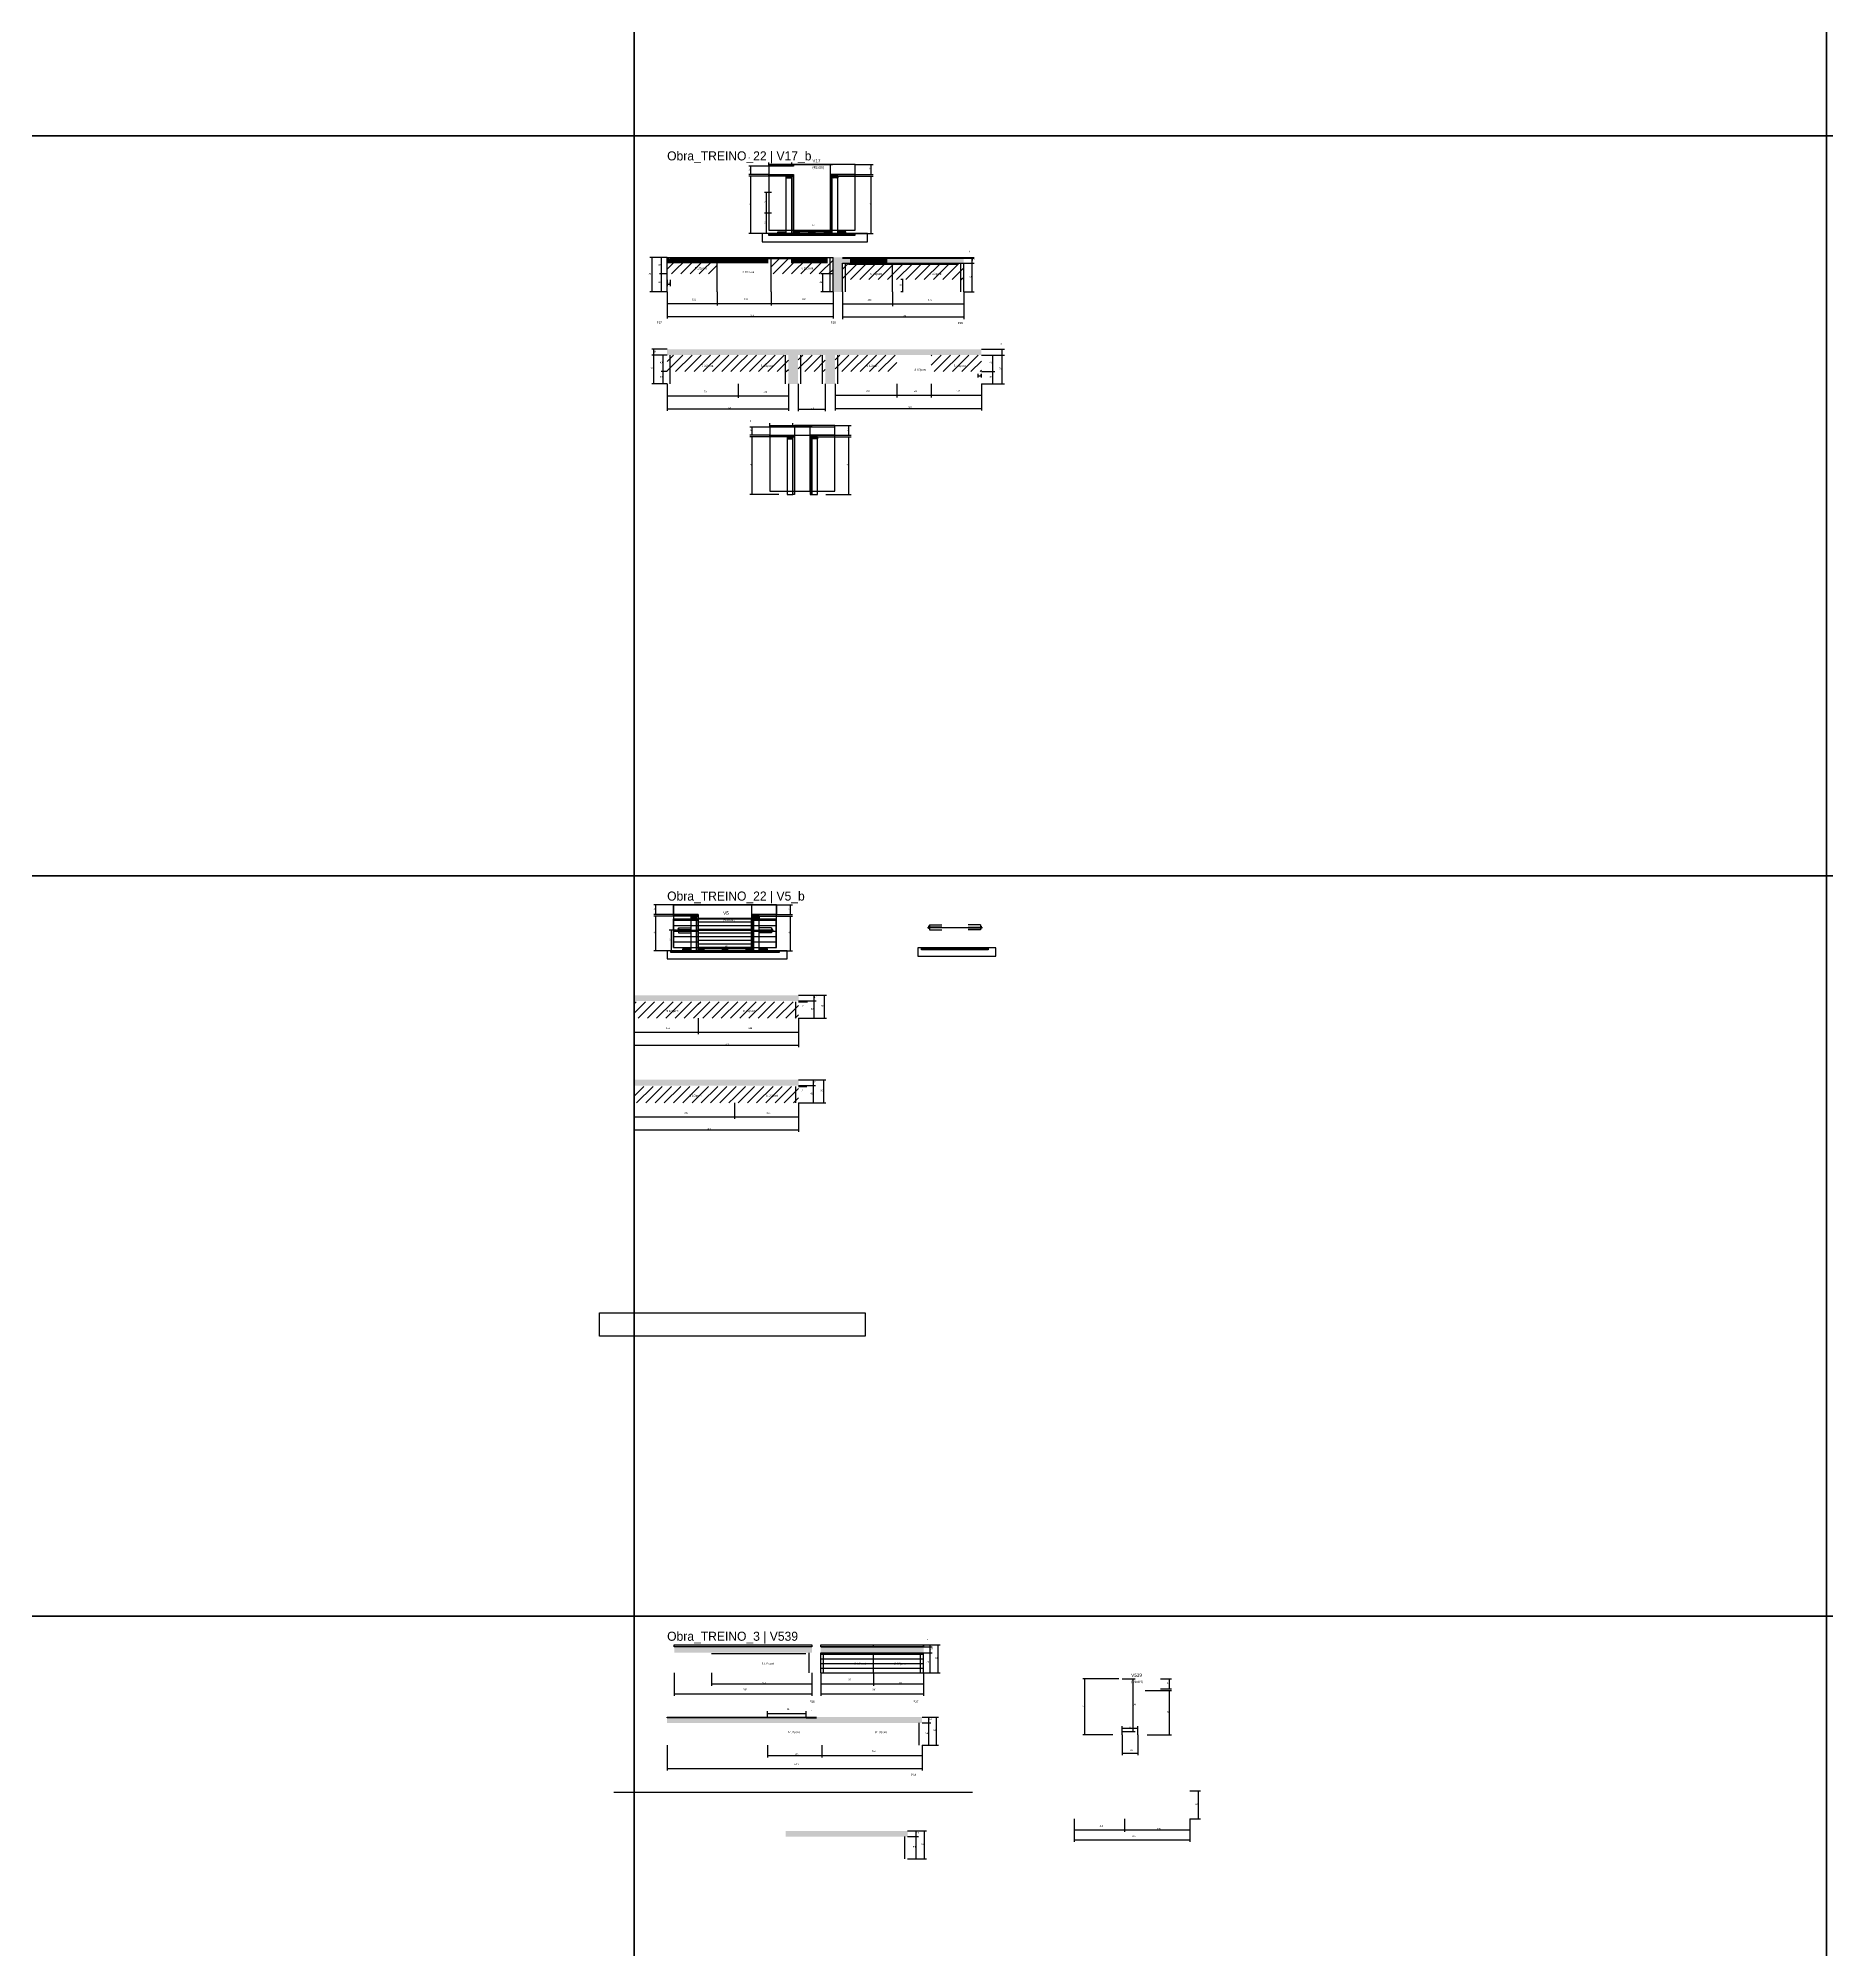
# Model space of a CAD drawing. Header units: metres. Extents: x -41 to 34840, y -36000 to 1848.
# Drawn here: x 4350 to 8701, y -31411 to -26763 of the extents above; entities that cross this region are included whole.
import ezdxf

# ---------------------------------------------------------------- set-up
doc = ezdxf.new("R2010")
doc.units = ezdxf.units.M
for name, color, linetype in [('8', 7, 'Continuous'), ('barrote', 126, 'Continuous'), ('CELL_BORDER', 8, 'Continuous'), ('CONCRETO', 251, 'Continuous'), ('COTA', 4, 'Continuous'), ('Cota Seção (2x)', 4, 'Continuous'), ('Hachura', 253, 'Continuous'), ('LABEL_ID', 3, 'Continuous'), ('Madeira', 126, 'Continuous'), ('NOMENCLATURA', 7, 'Continuous'), ('Painéis', 200, 'Continuous'), ('SARR_2.2x7', 40, 'Continuous'), ('SCO-___-LAJ', 4, 'Continuous'), ('TENSOR', 2, 'Continuous'), ('Texto Seção', 7, 'Continuous')]:
    doc.layers.add(name, color=color, linetype=linetype)

msp = doc.modelspace()

# ---------------------------------------------------------------- hatches: boundary and pattern name
at = {"layer": 'COTA'}
h = msp.add_hatch(dxfattribs=at)
h.set_pattern_fill('AR-CONC', scale=0.03)
h.paths.add_polyline_path([(6306.5, -27310), (6601.5, -27310), (6601.5, -27298), (6306.5, -27298), (6306.5, -27296), (6283.5, -27296), (6283.5, -27380), (6306.5, -27380)])
h = msp.add_hatch(dxfattribs=at)
h.set_pattern_fill('AR-CONC', scale=0.03)
h.paths.add_polyline_path([(6175, -27603.4), (6198.5, -27603.4), (6198.5, -27533.4), (6264.5, -27533.4), (6264.5, -27603.4), (6288.4, -27603.4), (6288.4, -27533.4), (6644.4, -27533.4), (6644.4, -27519.4), (5880, -27519.4), (5880, -27533.4), (6175, -27533.4)])
h = msp.add_hatch(dxfattribs=at)
h.set_pattern_fill('AR-CONC', scale=0.03)
h.paths.add_polyline_path([(6199.7, -29104.1), (6199.7, -29090.1), (5799.7, -29090.1), (5799.7, -29104.1)])
h = msp.add_hatch(dxfattribs=at)
h.set_pattern_fill('AR-CONC', scale=0.03)
h.paths.add_polyline_path([(6199.7, -29309.9), (6199.7, -29295.9), (5799.7, -29295.9), (5799.7, -29309.9)])
h = msp.add_hatch(dxfattribs=at)
h.set_pattern_fill('AR-CONC', scale=0.03)
h.paths.add_polyline_path([(5897.3, -30689), (5897.3, -30675), (5897.3, -30675), (6232.3, -30675), (6232.3, -30675), (6232.3, -30689), (6232.3, -30689), (5897.3, -30689)])
h = msp.add_hatch(dxfattribs=at)
h.set_pattern_fill('AR-CONC', scale=0.03)
h.paths.add_polyline_path([(6253.6, -30675), (6253.6, -30689), (6253.6, -30689), (6503.6, -30689), (6503.6, -30689), (6503.6, -30675), (6503.6, -30675), (6253.6, -30675)])
h = msp.add_hatch(dxfattribs=at)
h.set_pattern_fill('AR-CONC', scale=0.03)
h.paths.add_polyline_path([(6218, -30847.6), (6218, -30845.6), (6218, -30845.6), (6500, -30845.6), (6500, -30845.6), (6500, -30859.6), (6500, -30859.6), (5880, -30859.6), (5880, -30859.6), (5880, -30847.6), (5880, -30847.6), (6218, -30847.6)])
h = msp.add_hatch(dxfattribs=at)
h.set_pattern_fill('AR-CONC', scale=0.03)
h.paths.add_polyline_path([(6465, -31136.3), (6465, -31122.3), (6465, -31122.3), (6168, -31122.3), (6168, -31122.3), (6168, -31136.3), (6168, -31136.3), (6465, -31136.3)])
at = {"layer": 'Hachura'}
h = msp.add_hatch(color=8, dxfattribs=at)
h.dxf.hatch_style = 1
h.paths.add_polyline_path([(6127, -27098), (6127, -27094), (6127, -27094), (6187, -27094), (6187, -27094), (6187, -27098), (6187, -27098), (6127, -27098)])
h = msp.add_hatch(dxfattribs=at)
h.set_pattern_fill('ANSI31', scale=0.5)
h.paths.add_polyline_path([(6169, -27098), (6169, -27102.4), (6169, -27102.4), (6183, -27102.4), (6183, -27102.4), (6183, -27098), (6183, -27098), (6169, -27098)])
h = msp.add_hatch(color=8, dxfattribs=at)
h.dxf.hatch_style = 1
h.paths.add_polyline_path([(6183, -27070), (6187, -27070), (6187, -27070), (6187, -27074), (6187, -27074), (6183, -27074), (6183, -27074), (6183, -27070)])
h = msp.add_hatch(color=8, dxfattribs=at)
h.dxf.hatch_style = 1
h.paths.add_polyline_path([(6183, -27098), (6187, -27098), (6187, -27098), (6187, -27238), (6187, -27238), (6183, -27238), (6183, -27238), (6183, -27098)])
h = msp.add_hatch(color=8, dxfattribs=at)
h.dxf.hatch_style = 1
h.paths.add_polyline_path([(6337, -27098), (6337, -27094), (6337, -27094), (6277, -27094), (6277, -27094), (6277, -27098), (6277, -27098), (6337, -27098)])
h = msp.add_hatch(color=8, dxfattribs=at)
h.dxf.hatch_style = 1
h.paths.add_polyline_path([(6281, -27098), (6277, -27098), (6277, -27098), (6277, -27238), (6277, -27238), (6281, -27238), (6281, -27238), (6281, -27098)])
h = msp.add_hatch(dxfattribs=at)
h.set_pattern_fill('ANSI31', scale=0.5)
h.paths.add_polyline_path([(6295, -27098), (6295, -27102.4), (6295, -27102.4), (6281, -27102.4), (6281, -27102.4), (6281, -27098), (6281, -27098), (6295, -27098)])
h = msp.add_hatch(dxfattribs=at)
h.set_pattern_fill('ANSI31', scale=0.5)
h.paths.add_polyline_path([(6149, -27238), (6149, -27233.6), (6149, -27233.6), (6169, -27233.6), (6169, -27233.6), (6169, -27238), (6169, -27238), (6149, -27238)])
h = msp.add_hatch(color=8, dxfattribs=at)
h.dxf.hatch_style = 1
h.paths.add_polyline_path([(6187, -27233.6), (6187, -27230), (6187, -27230), (6277, -27230), (6277, -27230), (6277, -27233.6), (6277, -27233.6), (6187, -27233.6)])
h = msp.add_hatch(dxfattribs=at)
h.set_pattern_fill('ANSI31', scale=0.5)
h.paths.add_polyline_path([(6187, -27238), (6187, -27233.6), (6187, -27233.6), (6201, -27233.6), (6201, -27233.6), (6201, -27238), (6201, -27238), (6187, -27238)])
h = msp.add_hatch(dxfattribs=at)
h.set_pattern_fill('ANSI31', scale=0.5)
h.paths.add_polyline_path([(6225, -27238), (6225, -27233.6), (6225, -27233.6), (6239, -27233.6), (6239, -27233.6), (6239, -27238), (6239, -27238), (6225, -27238)])
h = msp.add_hatch(dxfattribs=at)
h.set_pattern_fill('ANSI31', scale=0.5)
h.paths.add_polyline_path([(6263, -27238), (6263, -27233.6), (6263, -27233.6), (6277, -27233.6), (6277, -27233.6), (6277, -27238), (6277, -27238), (6263, -27238)])
h = msp.add_hatch(dxfattribs=at)
h.set_pattern_fill('ANSI31', scale=0.5)
h.paths.add_polyline_path([(6315, -27238), (6315, -27233.6), (6315, -27233.6), (6295, -27233.6), (6295, -27233.6), (6295, -27238), (6295, -27238), (6315, -27238)])
h = msp.add_hatch(dxfattribs=at)
h.set_pattern_fill('ANSI31', scale=5)
h.paths.add_polyline_path([(5880, -27296), (5880, -27336), (6002, -27336), (6002, -27296)])
h = msp.add_hatch(dxfattribs=at)
h.set_pattern_fill('ANSI31', scale=5)
h.paths.add_polyline_path([(6283.5, -27336), (6283.5, -27296), (6133, -27296), (6133, -27336)])
h = msp.add_hatch(dxfattribs=at)
h.set_pattern_fill('ANSI31', scale=5)
h.paths.add_polyline_path([(6306.5, -27296), (6306.5, -27298), (6428.5, -27298), (6428.5, -27296)])
h = msp.add_hatch(dxfattribs=at)
h.set_pattern_fill('ANSI31', scale=5)
h.paths.add_polyline_path([(6306.5, -27310), (6306.5, -27350), (6428.5, -27350), (6428.5, -27310)])
h = msp.add_hatch(dxfattribs=at)
h.set_pattern_fill('ANSI31', scale=5)
h.paths.add_polyline_path([(6428.5, -27296), (6428.5, -27298), (6601.5, -27298), (6601.5, -27296)])
h = msp.add_hatch(dxfattribs=at)
h.set_pattern_fill('ANSI31', scale=5)
h.paths.add_polyline_path([(6601.5, -27350), (6601.5, -27310), (6428.5, -27310), (6428.5, -27350)])
h = msp.add_hatch(dxfattribs=at)
h.set_pattern_fill('ANSI31', scale=5)
h.paths.add_polyline_path([(6053, -27573.4), (6053, -27533.4), (5880, -27533.4), (5880, -27573.4)])
h = msp.add_hatch(dxfattribs=at)
h.set_pattern_fill('ANSI31', scale=5)
h.paths.add_polyline_path([(6053, -27533.4), (6053, -27573.4), (6175, -27573.4), (6175, -27533.4)])
h = msp.add_hatch(dxfattribs=at)
h.set_pattern_fill('ANSI31', scale=5)
h.paths.add_polyline_path([(6264.5, -27573.4), (6264.5, -27533.4), (6198.5, -27533.4), (6198.5, -27573.4)])
h = msp.add_hatch(dxfattribs=at)
h.set_pattern_fill('ANSI31', scale=5)
h.paths.add_polyline_path([(6438.9, -27573.4), (6438.9, -27533.4), (6288.4, -27533.4), (6288.4, -27573.4)])
h = msp.add_hatch(dxfattribs=at)
h.set_pattern_fill('ANSI31', scale=5)
h.paths.add_polyline_path([(6522.4, -27533.4), (6522.4, -27573.4), (6644.4, -27573.4), (6644.4, -27533.4)])
h = msp.add_hatch(color=8, dxfattribs=at)
h.dxf.hatch_style = 1
h.paths.add_polyline_path([(6185.9, -27704.4), (6189.9, -27704.4), (6189.9, -27704.4), (6189.9, -27708.4), (6189.9, -27708.4), (6185.9, -27708.4), (6185.9, -27708.4), (6185.9, -27704.4)])
h = msp.add_hatch(color=8, dxfattribs=at)
h.dxf.hatch_style = 1
h.paths.add_polyline_path([(6129.9, -27732.4), (6129.9, -27728.4), (6129.9, -27728.4), (6189.9, -27728.4), (6189.9, -27728.4), (6189.9, -27732.4), (6189.9, -27732.4), (6129.9, -27732.4)])
h = msp.add_hatch(dxfattribs=at)
h.set_pattern_fill('ANSI31', scale=0.5)
h.paths.add_polyline_path([(6171.9, -27732.4), (6171.9, -27736.8), (6171.9, -27736.8), (6185.9, -27736.8), (6185.9, -27736.8), (6185.9, -27732.4), (6185.9, -27732.4), (6171.9, -27732.4)])
h = msp.add_hatch(color=8, dxfattribs=at)
h.dxf.hatch_style = 1
h.paths.add_polyline_path([(6185.9, -27732.4), (6189.9, -27732.4), (6189.9, -27732.4), (6189.9, -27872.4), (6189.9, -27872.4), (6185.9, -27872.4), (6185.9, -27872.4), (6185.9, -27732.4)])
h = msp.add_hatch(color=8, dxfattribs=at)
h.dxf.hatch_style = 1
h.paths.add_polyline_path([(6287.9, -27732.4), (6287.9, -27728.4), (6287.9, -27728.4), (6227.9, -27728.4), (6227.9, -27728.4), (6227.9, -27732.4), (6227.9, -27732.4), (6287.9, -27732.4)])
h = msp.add_hatch(color=8, dxfattribs=at)
h.dxf.hatch_style = 1
h.paths.add_polyline_path([(6231.9, -27732.4), (6227.9, -27732.4), (6227.9, -27732.4), (6227.9, -27872.4), (6227.9, -27872.4), (6231.9, -27872.4), (6231.9, -27872.4), (6231.9, -27732.4)])
h = msp.add_hatch(dxfattribs=at)
h.set_pattern_fill('ANSI31', scale=0.5)
h.paths.add_polyline_path([(6245.9, -27732.4), (6245.9, -27736.8), (6245.9, -27736.8), (6231.9, -27736.8), (6231.9, -27736.8), (6231.9, -27732.4), (6231.9, -27732.4), (6245.9, -27732.4)])
h = msp.add_hatch(color=8, dxfattribs=at)
h.dxf.hatch_style = 1
h.paths.add_polyline_path([(5895.8, -28898), (5895.8, -28894), (5895.8, -28894), (5955.8, -28894), (5955.8, -28894), (5955.8, -28898), (5955.8, -28898), (5895.8, -28898)])
h = msp.add_hatch(dxfattribs=at)
h.set_pattern_fill('ANSI31', scale=0.5)
h.paths.add_polyline_path([(5937.8, -28898), (5937.8, -28902.4), (5937.8, -28902.4), (5951.8, -28902.4), (5951.8, -28902.4), (5951.8, -28898), (5951.8, -28898), (5937.8, -28898)])
h = msp.add_hatch(color=8, dxfattribs=at)
h.dxf.hatch_style = 1
h.paths.add_polyline_path([(5951.8, -28898), (5955.8, -28898), (5955.8, -28898), (5955.8, -28982), (5955.8, -28982), (5951.8, -28982), (5951.8, -28982), (5951.8, -28898)])
h = msp.add_hatch(color=8, dxfattribs=at)
h.dxf.hatch_style = 1
h.paths.add_polyline_path([(6145.8, -28898), (6145.8, -28894), (6145.8, -28894), (6085.8, -28894), (6085.8, -28894), (6085.8, -28898), (6085.8, -28898), (6145.8, -28898)])
h = msp.add_hatch(color=8, dxfattribs=at)
h.dxf.hatch_style = 1
h.paths.add_polyline_path([(6089.8, -28898), (6085.8, -28898), (6085.8, -28898), (6085.8, -28982), (6085.8, -28982), (6089.8, -28982), (6089.8, -28982), (6089.8, -28898)])
h = msp.add_hatch(dxfattribs=at)
h.set_pattern_fill('ANSI31', scale=0.5)
h.paths.add_polyline_path([(6103.8, -28898), (6103.8, -28902.4), (6103.8, -28902.4), (6089.8, -28902.4), (6089.8, -28902.4), (6089.8, -28898), (6089.8, -28898), (6103.8, -28898)])
h = msp.add_hatch(dxfattribs=at)
h.set_pattern_fill('ANSI31', scale=0.5)
h.paths.add_polyline_path([(5917.8, -28982), (5917.8, -28977.6), (5917.8, -28977.6), (5937.8, -28977.6), (5937.8, -28977.6), (5937.8, -28982), (5937.8, -28982), (5917.8, -28982)])
h = msp.add_hatch(color=8, dxfattribs=at)
h.dxf.hatch_style = 1
h.paths.add_polyline_path([(5955.8, -28977.6), (5955.8, -28974), (5955.8, -28974), (6085.8, -28974), (6085.8, -28974), (6085.8, -28977.6), (6085.8, -28977.6), (5955.8, -28977.6)])
h = msp.add_hatch(dxfattribs=at)
h.set_pattern_fill('ANSI31', scale=0.5)
h.paths.add_polyline_path([(5955.8, -28977.6), (5955.8, -28982), (5955.8, -28982), (5969.8, -28982), (5969.8, -28982), (5969.8, -28977.6), (5969.8, -28977.6), (5955.8, -28977.6)])
h = msp.add_hatch(dxfattribs=at)
h.set_pattern_fill('ANSI31', scale=0.5)
h.paths.add_polyline_path([(6013.8, -28977.6), (6013.8, -28982), (6013.8, -28982), (6027.8, -28982), (6027.8, -28982), (6027.8, -28977.6), (6027.8, -28977.6), (6013.8, -28977.6)])
h = msp.add_hatch(dxfattribs=at)
h.set_pattern_fill('ANSI31', scale=0.5)
h.paths.add_polyline_path([(6071.8, -28977.6), (6071.8, -28982), (6071.8, -28982), (6085.8, -28982), (6085.8, -28982), (6085.8, -28977.6), (6085.8, -28977.6), (6071.8, -28977.6)])
h = msp.add_hatch(dxfattribs=at)
h.set_pattern_fill('ANSI31', scale=0.5)
h.paths.add_polyline_path([(6123.8, -28982), (6123.8, -28977.6), (6123.8, -28977.6), (6103.8, -28977.6), (6103.8, -28977.6), (6103.8, -28982), (6103.8, -28982), (6123.8, -28982)])
h = msp.add_hatch(dxfattribs=at)
h.set_pattern_fill('ANSI31', scale=5)
h.paths.add_polyline_path([(5955.7, -29146.1), (5955.7, -29106.1), (5799.7, -29106.1), (5799.7, -29146.1)])
h = msp.add_hatch(dxfattribs=at)
h.set_pattern_fill('ANSI31', scale=5)
h.paths.add_polyline_path([(5955.7, -29146.1), (6199.7, -29146.1), (6199.7, -29106.1), (5955.7, -29106.1)])
h = msp.add_hatch(dxfattribs=at)
h.set_pattern_fill('ANSI31', scale=5)
h.paths.add_polyline_path([(6043.7, -29311.9), (5799.7, -29311.9), (5799.7, -29351.9), (6043.7, -29351.9)])
h = msp.add_hatch(dxfattribs=at)
h.set_pattern_fill('ANSI31', scale=5)
h.paths.add_polyline_path([(6043.7, -29351.9), (6199.7, -29351.9), (6199.7, -29311.9), (6043.7, -29311.9)])

# ---------------------------------------------------------------- linework, layer by layer
for p, q in [((5905.8, -28929.1), (5905.8, -28935.1)), ((5907.8, -28929.1), (5905.8, -28929.1)), ((5907.8, -28935.1), (5905.8, -28935.1)), ((5907.8, -28926.1), (5907.8, -28938.1)), ((5907.8, -28926.1), (5937.8, -28926.1)), ((5937.8, -28931.1), (5907.8, -28931.1)), ((5937.8, -28933.1), (5907.8, -28933.1)), ((5907.8, -28938.1), (5937.8, -28938.1)), ((6133.8, -28926.1), (6103.8, -28926.1)), ((6103.8, -28931.1), (6133.8, -28931.1)), ((6103.8, -28933.1), (6133.8, -28933.1)), ((6133.8, -28938.1), (6103.8, -28938.1)), ((6133.8, -28926.1), (6133.8, -28938.1)), ((6135.8, -28929.1), (6133.8, -28929.1)), ((6133.8, -28935.1), (6135.8, -28935.1)), ((6135.8, -28929.1), (6135.8, -28935.1)), ((6516, -28922.3), (6516, -28928.3)), ((6518, -28922.3), (6516, -28922.3)), ((6518, -28928.3), (6516, -28928.3)), ((6518, -28919.3), (6518, -28931.3)), ((6518, -28919.3), (6548, -28919.3)), ((6548, -28924.3), (6518, -28924.3)), ((6548, -28926.3), (6518, -28926.3)), ((6518, -28931.3), (6548, -28931.3)), ((6642, -28919.3), (6612, -28919.3)), ((6612, -28924.3), (6642, -28924.3)), ((6612, -28926.3), (6642, -28926.3)), ((6642, -28931.3), (6612, -28931.3)), ((6642, -28919.3), (6642, -28931.3)), ((6644, -28922.3), (6642, -28922.3)), ((6642, -28928.3), (6644, -28928.3)), ((6644, -28922.3), (6644, -28928.3))]:
    msp.add_line(p, q)
at = {"layer": '8'}
msp.add_line((5750, -31028.3), (6622.8, -31028.3), dxfattribs=at)
at = {"layer": 'barrote'}
for points in [[(5880, -29002), (6171.6, -29002), (6171.6, -28982), (5880, -28982)], [(6490.1, -28995.3), (6679.7, -28995.3), (6679.7, -28975.3), (6490.1, -28975.3)]]:
    msp.add_lwpolyline(points, close=True, dxfattribs=at)
at = {"layer": 'CELL_BORDER'}
for points in [[(2900, -27000), (5800, -27000), (5800, -25200), (2900, -25200)], [(5800, -27000), (8700, -27000), (8700, -25200), (5800, -25200)], [(8700, -27000), (11600, -27000), (11600, -25200), (8700, -25200)], [(2900, -28800), (5800, -28800), (5800, -27000), (2900, -27000)], [(5800, -28800), (8700, -28800), (8700, -27000), (5800, -27000)], [(8700, -28800), (11600, -28800), (11600, -27000), (8700, -27000)], [(2900, -30600), (5800, -30600), (5800, -28800), (2900, -28800)], [(5800, -30600), (8700, -30600), (8700, -28800), (5800, -28800)], [(8700, -30600), (11600, -30600), (11600, -28800), (8700, -28800)], [(2900, -32400), (5800, -32400), (5800, -30600), (2900, -30600)], [(5800, -32400), (8700, -32400), (8700, -30600), (5800, -30600)], [(8700, -32400), (11600, -32400), (11600, -30600), (8700, -30600)]]:
    msp.add_lwpolyline(points, close=True, dxfattribs=at)
at = {"layer": 'CONCRETO'}
for points in [[(6337, -27070), (6187, -27070), (6187, -27074), (6127, -27074), (6127, -27094), (6187, -27094), (6187, -27230), (6277, -27230), (6277, -27104), (6277, -27094), (6337, -27094)], [(6127, -27230), (6337, -27230), (6337, -27070), (6127, -27070)], [(6189.9, -27728.4), (6287.9, -27728.4), (6287.9, -27704.4), (6189.9, -27704.4)], [(6129.9, -27864.4), (6287.9, -27864.4), (6287.9, -27708.4), (6129.9, -27708.4)], [(6085.8, -28894), (6085.8, -28904), (6085.8, -28974), (5955.8, -28974), (5955.8, -28894), (5895.8, -28894), (5895.8, -28870), (6085.8, -28870), (6145.8, -28870), (6145.8, -28894)], [(5895.8, -28974), (6145.8, -28974), (6145.8, -28870), (5895.8, -28870)]]:
    msp.add_lwpolyline(points, close=True, dxfattribs=at)
for points in [[(6287.9, -27728.4), (6287.9, -27704.4), (6189.9, -27704.4)], [(6189.9, -27708.4), (6129.9, -27708.4), (6129.9, -27728.4), (6189.9, -27728.4), (6189.9, -27864.4), (6227.9, -27864.4), (6227.9, -27738.4), (6227.9, -27728.4), (6287.9, -27728.4)]]:
    msp.add_lwpolyline(points, dxfattribs=at)
at = {"layer": 'COTA'}
for p, q in [((6127, -27074), (6078.6, -27074)), ((6127, -27094), (6078.6, -27094)), ((6127, -27098), (6078.6, -27098)), ((6083.6, -27094), (6083.6, -27074)), ((6083.6, -27238), (6083.6, -27098)), ((6127, -27074), (6127, -27065)), ((6127, -27070), (6183, -27070)), ((6183, -27070), (6183, -27065)), ((6299.4, -27098), (6380.9, -27098)), ((6337, -27070), (6380.9, -27070)), ((6337, -27094), (6380.9, -27094)), ((6375.9, -27094), (6375.9, -27070)), ((6375.9, -27238), (6375.9, -27098)), ((6134, -27138), (6116.5, -27138)), ((6121.5, -27188), (6121.5, -27138)), ((6134, -27188), (6116.5, -27188)), ((6134, -27188), (6116.5, -27188)), ((6121.5, -27238), (6121.5, -27188)), ((6151.6, -27238), (6078.6, -27238)), ((6134, -27238), (6116.5, -27238)), ((6307.8, -27238), (6380.9, -27238)), ((5880, -27296), (5838.3, -27296)), ((5843.3, -27380), (5843.3, -27296)), ((5880, -27296), (5861.4, -27296)), ((5866.4, -27336), (5866.4, -27296)), ((6601.5, -27296), (6627, -27296)), ((6601.5, -27298), (6627, -27298)), ((6601.5, -27298), (6627, -27298)), ((6601.5, -27310), (6627, -27310)), ((6601.5, -27310), (6627, -27310)), ((6622, -27298), (6622, -27296)), ((6622, -27310), (6622, -27298)), ((6622, -27380), (6622, -27310)), ((5880, -27380), (5838.3, -27380)), ((5880, -27336), (5861.4, -27336)), ((5880, -27336), (5861.4, -27336)), ((5880, -27380), (5861.4, -27380)), ((5866.4, -27380), (5866.4, -27336)), ((5880, -27350.8), (5880, -27365.6)), ((5880, -27360.6), (5887.5, -27360.6)), ((5880, -27380), (5880, -27444.5)), ((5880, -27380), (5880, -27412.9)), ((5887.5, -27350.8), (5887.5, -27365.6)), ((6002, -27380), (6002, -27412.9)), ((6002, -27380), (6002, -27412.9)), ((6133, -27380), (6133, -27412.9)), ((6133, -27380), (6133, -27412.9)), ((6283.5, -27336), (6254, -27336)), ((6283.5, -27380), (6254, -27380)), ((6259, -27380), (6259, -27336)), ((6283.5, -27380), (6283.5, -27444.5)), ((6283.5, -27380), (6283.5, -27412.9)), ((6306.5, -27380), (6306.5, -27445.7)), ((6306.5, -27380), (6306.5, -27414.1)), ((6428.5, -27380), (6428.5, -27414.1)), ((6428.5, -27380), (6428.5, -27414.1)), ((6454, -27350), (6448.4, -27350)), ((6454, -27380), (6448.4, -27380)), ((6453.4, -27380), (6453.4, -27350)), ((6601.5, -27380), (6601.5, -27414.1)), ((6601.5, -27380), (6601.5, -27445.7)), ((6601.5, -27380), (6627, -27380)), ((5880, -27407.9), (6002, -27407.9)), ((6002, -27407.9), (6133, -27407.9)), ((6133, -27407.9), (6283.5, -27407.9)), ((6306.5, -27409.1), (6428.5, -27409.1)), ((6428.5, -27409.1), (6601.5, -27409.1)), ((5880, -27439.5), (6283.5, -27439.5)), ((6306.5, -27440.7), (6601.5, -27440.7)), ((5880, -27519.4), (5842.5, -27519.4)), ((5847.5, -27533.4), (5847.5, -27519.4)), ((6644.4, -27519.4), (6700.3, -27519.4)), ((6695.3, -27533.4), (6695.3, -27519.4)), ((5880, -27533.4), (5842.5, -27533.4)), ((5880, -27533.4), (5842.5, -27533.4)), ((5847.5, -27603.4), (5847.5, -27533.4)), ((5880, -27533.4), (5865.5, -27533.4)), ((5870.5, -27573.4), (5870.5, -27533.4)), ((6644.4, -27533.4), (6677.2, -27533.4)), ((6644.4, -27533.4), (6700.3, -27533.4)), ((6644.4, -27533.4), (6700.3, -27533.4)), ((6672.2, -27573.4), (6672.2, -27533.4)), ((6695.3, -27603.4), (6695.3, -27533.4)), ((5880, -27603.4), (5842.5, -27603.4)), ((5880, -27573.4), (5865.5, -27573.4)), ((5880, -27573.4), (5865.5, -27573.4)), ((5880, -27603.4), (5865.5, -27603.4)), ((5870.5, -27603.4), (5870.5, -27573.4)), ((5880, -27603.4), (5880, -27637.6)), ((5880, -27603.4), (5880, -27669.2)), ((6053, -27603.4), (6053, -27637.6)), ((6053, -27603.4), (6053, -27637.6)), ((6175, -27603.4), (6175, -27669.2)), ((6175, -27603.4), (6175, -27637.6)), ((6198.5, -27603.4), (6198.5, -27670.1)), ((6264.5, -27603.4), (6264.5, -27670.1)), ((6288.4, -27603.4), (6288.4, -27668)), ((6288.4, -27603.4), (6288.4, -27636.3)), ((6438.9, -27603.4), (6438.9, -27636.3)), ((6438.9, -27603.4), (6438.9, -27636.3)), ((6522.4, -27603.4), (6522.4, -27636.3)), ((6522.4, -27603.4), (6522.4, -27636.3)), ((6636.9, -27588.2), (6636.9, -27579.1)), ((6636.9, -27584.1), (6644.4, -27584.1)), ((6644.4, -27573.4), (6677.2, -27573.4)), ((6644.4, -27573.4), (6677.2, -27573.4)), ((6644.4, -27588.2), (6644.4, -27579.1)), ((6644.4, -27603.4), (6644.4, -27668)), ((6644.4, -27603.4), (6644.4, -27636.3)), ((6644.4, -27603.4), (6677.2, -27603.4)), ((6644.4, -27603.4), (6700.3, -27603.4)), ((6672.2, -27603.4), (6672.2, -27573.4)), ((5880, -27632.6), (6053, -27632.6)), ((6053, -27632.6), (6175, -27632.6)), ((6288.4, -27631.3), (6438.9, -27631.3)), ((6438.9, -27631.3), (6522.4, -27631.3)), ((6522.4, -27631.3), (6644.4, -27631.3)), ((5880, -27664.2), (6175, -27664.2)), ((6129.9, -27708.4), (6129.9, -27699.4)), ((6129.9, -27704.4), (6185.9, -27704.4)), ((6185.9, -27704.4), (6185.9, -27699.4)), ((6198.5, -27665.1), (6264.5, -27665.1)), ((6287.9, -27704.4), (6327.3, -27704.4)), ((6288.4, -27663), (6644.4, -27663)), ((6322.3, -27728.4), (6322.3, -27704.4)), ((6129.9, -27708.4), (6081.5, -27708.4)), ((6129.9, -27728.4), (6081.5, -27728.4)), ((6129.9, -27732.4), (6081.5, -27732.4)), ((6086.5, -27728.4), (6086.5, -27708.4)), ((6086.5, -27872.4), (6086.5, -27732.4)), ((6245.9, -27732.4), (6327.3, -27732.4)), ((6287.9, -27728.4), (6327.3, -27728.4)), ((6322.3, -27872.4), (6322.3, -27732.4)), ((6151.9, -27872.4), (6081.5, -27872.4)), ((6265.9, -27872.4), (6327.3, -27872.4)), ((5895.8, -28870), (5847.5, -28870)), ((5895.8, -28894), (5847.5, -28894)), ((5895.8, -28898), (5847.5, -28898)), ((5852.5, -28894), (5852.5, -28870)), ((5852.5, -28982), (5852.5, -28898)), ((6103.8, -28898), (6185.3, -28898)), ((6145.8, -28870), (6185.3, -28870)), ((6145.8, -28894), (6185.3, -28894)), ((6180.3, -28894), (6180.3, -28870)), ((6180.3, -28982), (6180.3, -28898)), ((5902.8, -28932.1), (5885.3, -28932.1)), ((5890.3, -28982), (5890.3, -28932.1)), ((5917.8, -28982), (5847.5, -28982)), ((5902.8, -28982), (5885.3, -28982)), ((6123.8, -28982), (6185.3, -28982)), ((6199.7, -29090.1), (6242.8, -29090.1)), ((6199.7, -29090.1), (6267.6, -29090.1)), ((6237.8, -29104.1), (6237.8, -29090.1)), ((6262.6, -29146.1), (6262.6, -29090.1)), ((5799.7, -29146.1), (5799.7, -29216.8)), ((5799.7, -29146.1), (5799.7, -29185.1)), ((5955.7, -29146.1), (5955.7, -29185.1)), ((5955.7, -29146.1), (5955.7, -29185.1)), ((6199.7, -29104.1), (6242.8, -29104.1)), ((6199.7, -29104.1), (6242.8, -29104.1)), ((6199.7, -29104.1), (6221.6, -29104.1)), ((6199.7, -29106.1), (6221.6, -29106.1)), ((6199.7, -29146.1), (6199.7, -29185.1)), ((6199.7, -29146.1), (6199.7, -29216.8)), ((6199.7, -29146.1), (6242.8, -29146.1)), ((6199.7, -29146.1), (6267.6, -29146.1)), ((6216.6, -29106.1), (6216.6, -29104.1)), ((6237.8, -29146.1), (6237.8, -29104.1)), ((5799.7, -29180.1), (5955.7, -29180.1)), ((5955.7, -29180.1), (6199.7, -29180.1)), ((5799.7, -29211.8), (6199.7, -29211.8)), ((6199.7, -29295.9), (6241.1, -29295.9)), ((6199.7, -29295.9), (6265.9, -29295.9)), ((6199.7, -29309.9), (6241.1, -29309.9)), ((6199.7, -29309.9), (6241.1, -29309.9)), ((6199.7, -29309.9), (6220.2, -29309.9)), ((6199.7, -29311.9), (6220.2, -29311.9)), ((6215.2, -29311.9), (6215.2, -29309.9)), ((6236.1, -29309.9), (6236.1, -29295.9)), ((6236.1, -29351.9), (6236.1, -29309.9)), ((6260.9, -29351.9), (6260.9, -29295.9)), ((5799.7, -29351.9), (5799.7, -29391)), ((5799.7, -29351.9), (5799.7, -29422.6)), ((6043.7, -29351.9), (6043.7, -29391)), ((6043.7, -29351.9), (6043.7, -29391)), ((6199.7, -29351.9), (6199.7, -29422.6)), ((6199.7, -29351.9), (6199.7, -29391)), ((6199.7, -29351.9), (6241.1, -29351.9)), ((6199.7, -29351.9), (6265.9, -29351.9)), ((5799.7, -29386), (6043.7, -29386)), ((5799.7, -29417.6), (6199.7, -29417.6)), ((6043.7, -29386), (6199.7, -29386)), ((6503.6, -30670), (6544.5, -30670)), ((6503.6, -30670), (6524.5, -30670)), ((6503.6, -30675), (6524.5, -30675)), ((6519.5, -30675), (6519.5, -30670)), ((6519.5, -30689), (6519.5, -30675)), ((6519.5, -30675), (6524.5, -30675)), ((6539.5, -30738), (6539.5, -30670)), ((6503.6, -30689), (6524.5, -30689)), ((6519.5, -30738), (6519.5, -30689)), ((6519.5, -30689), (6524.5, -30689)), ((5897.3, -30738), (5897.3, -30794)), ((5988.3, -30738), (5988.3, -30769.5)), ((5988.3, -30764.5), (6232.3, -30764.5)), ((6232.3, -30738), (6232.3, -30769.5)), ((6232.3, -30738), (6232.3, -30794)), ((6253.6, -30738), (6253.6, -30769.5)), ((6253.6, -30738), (6253.6, -30794)), ((6253.6, -30764.5), (6381.6, -30764.5)), ((6381.6, -30738), (6381.6, -30769.5)), ((6381.6, -30738), (6381.6, -30769.5)), ((6381.6, -30764.5), (6503.6, -30764.5)), ((6503.6, -30738), (6503.6, -30769.5)), ((6503.6, -30738), (6503.6, -30794)), ((6503.6, -30738), (6524.5, -30738)), ((6503.6, -30738), (6544.5, -30738)), ((6978.4, -30752.8), (6891.2, -30752.8)), ((6896.2, -30888.8), (6896.2, -30752.8)), ((7080.4, -30752.8), (7106.7, -30752.8)), ((7101.7, -30776.8), (7101.7, -30752.8)), ((5897.3, -30789), (6232.3, -30789)), ((6253.6, -30789), (6503.6, -30789)), ((7042.8, -30780.8), (7106.7, -30780.8)), ((7080.4, -30776.8), (7106.7, -30776.8)), ((7101.7, -30888.8), (7101.7, -30780.8)), ((6218, -30845.6), (6243, -30845.6)), ((6218, -30847.6), (6243, -30847.6)), ((6238, -30847.6), (6238, -30845.6)), ((6500, -30845.6), (6521.8, -30845.6)), ((6500, -30845.6), (6540.2, -30845.6)), ((6500, -30859.6), (6521.8, -30859.6)), ((6500, -30859.6), (6521.8, -30859.6)), ((6516.8, -30859.6), (6516.8, -30845.6)), ((6516.8, -30913.6), (6516.8, -30859.6)), ((6535.2, -30913.6), (6535.2, -30845.6)), ((6964.4, -30888.8), (6891.2, -30888.8)), ((6986.8, -30888.8), (6986.8, -30938.5)), ((7024.8, -30888.8), (7024.8, -30938.5)), ((7047.2, -30888.8), (7106.7, -30888.8)), ((5880, -30913.6), (5880, -30975.6)), ((6124, -30913.6), (6124, -30943.7)), ((6124, -30938.7), (6256, -30938.7)), ((6256, -30913.6), (6256, -30943.7)), ((6256, -30913.6), (6256, -30943.7)), ((6256, -30938.7), (6500, -30938.7)), ((6500, -30913.6), (6500, -30943.7)), ((6500, -30913.6), (6500, -30975.6)), ((6500, -30913.6), (6521.8, -30913.6)), ((6500, -30913.6), (6540.2, -30913.6)), ((6986.8, -30933.5), (7024.8, -30933.5)), ((5880, -30970.6), (6500, -30970.6)), ((7151.4, -31025.2), (7177.5, -31025.2)), ((7172.5, -31093.2), (7172.5, -31025.2)), ((6870.4, -31093.2), (6870.4, -31124.7)), ((6870.4, -31093.2), (6870.4, -31149.2)), ((6992.4, -31093.2), (6992.4, -31124.7)), ((6992.4, -31093.2), (6992.4, -31124.7)), ((7151.4, -31093.2), (7151.4, -31124.7)), ((7151.4, -31093.2), (7151.4, -31149.2)), ((7151.4, -31093.2), (7177.5, -31093.2)), ((6465, -31122.3), (6491, -31122.3)), ((6465, -31122.3), (6510.9, -31122.3)), ((6465, -31136.3), (6491, -31136.3)), ((6465, -31136.3), (6491, -31136.3)), ((6486, -31136.3), (6486, -31122.3)), ((6486, -31190.3), (6486, -31136.3)), ((6505.9, -31190.3), (6505.9, -31122.3)), ((6870.4, -31119.7), (6992.4, -31119.7)), ((6870.4, -31144.2), (7151.4, -31144.2)), ((6992.4, -31119.7), (7151.4, -31119.7)), ((6465, -31190.3), (6491, -31190.3)), ((6465, -31190.3), (6510.9, -31190.3))]:
    msp.add_line(p, q, dxfattribs=at)
at = {"layer": 'Cota Seção (2x)'}
for p, q in [((6187, -27070), (6282, -27070)), ((6277, -27230), (6277, -27070)), ((6187, -27230), (6187, -27225)), ((6187, -27230), (6282, -27230)), ((6187, -27230), (6277, -27230)), ((6277, -27230), (6277, -27225)), ((6189.9, -27704.4), (6232.9, -27704.4)), ((6227.9, -27864.4), (6227.9, -27704.4)), ((6189.9, -27864.4), (6232.9, -27864.4)), ((5955.8, -28870), (6090.8, -28870)), ((6085.8, -28974), (6085.8, -28870)), ((5955.8, -28974), (5955.8, -28969)), ((5955.8, -28974), (6090.8, -28974)), ((5955.8, -28974), (6085.8, -28974)), ((6085.8, -28974), (6085.8, -28969)), ((6986.8, -30752.8), (7018.4, -30752.8)), ((7013.4, -30880.8), (7013.4, -30752.8)), ((6124, -30845.6), (6124, -30831.5)), ((6124, -30836.5), (6218, -30836.5)), ((6218, -30845.6), (6218, -30831.5)), ((6986.8, -30888.8), (6986.8, -30867.8)), ((6986.8, -30872.8), (7024.8, -30872.8)), ((6986.8, -30880.8), (7018.4, -30880.8)), ((7024.8, -30888.8), (7024.8, -30867.8))]:
    msp.add_line(p, q, dxfattribs=at)
at = {"layer": 'Madeira'}
for points in [[(6169, -27098), (6169, -27102.4), (6183, -27102.4), (6183, -27098)], [(6169, -27238), (6183, -27238), (6183, -27098), (6169, -27098)], [(6295, -27098), (6295, -27102.4), (6281, -27102.4), (6281, -27098)], [(6295, -27098), (6281, -27098), (6281, -27238), (6295, -27238)], [(6111.1, -27258), (6367.1, -27258), (6367.1, -27238), (6111.1, -27238)], [(6149, -27238), (6149, -27233.6), (6169, -27233.6), (6169, -27238)], [(6187, -27238), (6187, -27233.6), (6201, -27233.6), (6201, -27238)], [(6225, -27238), (6225, -27233.6), (6239, -27233.6), (6239, -27238)], [(6263, -27238), (6263, -27233.6), (6277, -27233.6), (6277, -27238)], [(6315, -27238), (6315, -27233.6), (6295, -27233.6), (6295, -27238)], [(6171.9, -27732.4), (6171.9, -27736.8), (6185.9, -27736.8), (6185.9, -27732.4)], [(6171.9, -27872.4), (6185.9, -27872.4), (6185.9, -27732.4), (6171.9, -27732.4)], [(6245.9, -27732.4), (6245.9, -27736.8), (6231.9, -27736.8), (6231.9, -27732.4)], [(6245.9, -27732.4), (6231.9, -27732.4), (6231.9, -27872.4), (6245.9, -27872.4)], [(5937.8, -28898), (5937.8, -28902.4), (5951.8, -28902.4), (5951.8, -28898)], [(5937.8, -28982), (5951.8, -28982), (5951.8, -28898), (5937.8, -28898)], [(6103.8, -28898), (6103.8, -28902.4), (6089.8, -28902.4), (6089.8, -28898)], [(6103.8, -28898), (6089.8, -28898), (6089.8, -28982), (6103.8, -28982)], [(5880, -29002), (6171.6, -29002), (6171.6, -28982), (5880, -28982)], [(5917.8, -28982), (5917.8, -28977.6), (5937.8, -28977.6), (5937.8, -28982)], [(5955.8, -28977.6), (5955.8, -28982), (5969.8, -28982), (5969.8, -28977.6)], [(6013.8, -28977.6), (6013.8, -28982), (6027.8, -28982), (6027.8, -28977.6)], [(6071.8, -28977.6), (6071.8, -28982), (6085.8, -28982), (6085.8, -28977.6)], [(6123.8, -28982), (6123.8, -28977.6), (6103.8, -28977.6), (6103.8, -28982)]]:
    msp.add_lwpolyline(points, close=True, dxfattribs=at)
at = {"layer": 'Painéis'}
for p, q in [((6127, -27094), (6187, -27094)), ((6127, -27098), (6127, -27094)), ((6187, -27098), (6187, -27094)), ((6187, -27238), (6187, -27098)), ((6277, -27094), (6337, -27094)), ((6277, -27098), (6277, -27094)), ((6277, -27238), (6277, -27098)), ((6337, -27098), (6337, -27094)), ((6187, -27230), (6277, -27230)), ((6187, -27233.6), (6187, -27230)), ((6277, -27233.6), (6277, -27230)), ((5880, -27296), (6283.5, -27296)), ((5880, -27380), (5880, -27296)), ((6002, -27380), (6002, -27296)), ((6133, -27380), (6133, -27296)), ((6283.5, -27380), (6283.5, -27296)), ((6306.5, -27296), (6601.5, -27296)), ((6306.5, -27298), (6601.5, -27298)), ((6306.5, -27310), (6601.5, -27310)), ((6306.5, -27380), (6306.5, -27310)), ((6428.5, -27380), (6428.5, -27310)), ((6601.5, -27380), (6601.5, -27310)), ((5895.8, -28894), (5955.8, -28894)), ((5895.8, -28898), (5895.8, -28894)), ((5895.8, -28904), (5955.4, -28904)), ((5895.8, -28974), (5895.8, -28904)), ((5955.4, -28974), (5955.4, -28904)), ((5955.4, -28904), (6085.4, -28904)), ((5955.4, -28974), (5955.4, -28904)), ((5955.8, -28898), (5955.8, -28894)), ((5955.8, -28982), (5955.8, -28898)), ((6085.4, -28974), (6085.4, -28904)), ((6085.4, -28904), (6145.4, -28904)), ((6085.4, -28974), (6085.4, -28904)), ((6085.8, -28894), (6145.8, -28894)), ((6085.8, -28898), (6085.8, -28894)), ((6085.8, -28982), (6085.8, -28898)), ((6145.4, -28974), (6145.4, -28904)), ((6145.8, -28898), (6145.8, -28894)), ((5895.8, -28974), (5955.4, -28974)), ((5955.4, -28974), (6085.4, -28974)), ((5955.8, -28974), (6085.8, -28974)), ((5955.8, -28977.6), (5955.8, -28974)), ((6085.4, -28974), (6145.4, -28974)), ((6085.8, -28977.6), (6085.8, -28974)), ((6253.6, -30670), (6503.6, -30670)), ((6253.6, -30675), (6503.6, -30675)), ((6381.6, -30675), (6381.6, -30670)), ((6503.6, -30675), (6503.6, -30670)), ((6253.6, -30689), (6503.6, -30689)), ((6253.6, -30738), (6253.6, -30689)), ((6381.6, -30738), (6381.6, -30689)), ((6503.6, -30738), (6503.6, -30689)), ((6253.6, -30738), (6503.6, -30738))]:
    msp.add_line(p, q, dxfattribs=at)
for points in [[(6127, -27098), (6127, -27094), (6187, -27094), (6187, -27098)], [(6183, -27070), (6187, -27070), (6187, -27074), (6183, -27074)], [(6183, -27098), (6187, -27098), (6187, -27238), (6183, -27238)], [(6337, -27098), (6337, -27094), (6277, -27094), (6277, -27098)], [(6281, -27098), (6277, -27098), (6277, -27238), (6281, -27238)], [(6187, -27233.6), (6187, -27230), (6277, -27230), (6277, -27233.6)], [(6185.9, -27704.4), (6189.9, -27704.4), (6189.9, -27708.4), (6185.9, -27708.4)], [(6129.9, -27732.4), (6129.9, -27728.4), (6189.9, -27728.4), (6189.9, -27732.4)], [(6185.9, -27732.4), (6189.9, -27732.4), (6189.9, -27872.4), (6185.9, -27872.4)], [(6287.9, -27732.4), (6287.9, -27728.4), (6227.9, -27728.4), (6227.9, -27732.4)], [(6231.9, -27732.4), (6227.9, -27732.4), (6227.9, -27872.4), (6231.9, -27872.4)], [(5895.8, -28898), (5895.8, -28894), (5955.8, -28894), (5955.8, -28898)], [(5951.8, -28898), (5955.8, -28898), (5955.8, -28982), (5951.8, -28982)], [(6145.8, -28898), (6145.8, -28894), (6085.8, -28894), (6085.8, -28898)], [(6089.8, -28898), (6085.8, -28898), (6085.8, -28982), (6089.8, -28982)], [(5955.8, -28977.6), (5955.8, -28974), (6085.8, -28974), (6085.8, -28977.6)], [(5897.3, -30670), (6232.3, -30670), (6232.3, -30675), (5897.3, -30675)], [(6253.6, -30670), (6503.6, -30670), (6503.6, -30675), (6253.6, -30675)], [(5880, -30845.6), (6218, -30845.6), (6218, -30847.6), (5880, -30847.6)]]:
    msp.add_lwpolyline(points, close=True, dxfattribs=at)
at = {"layer": 'SARR_2.2x7'}
for p, q in [((5880, -27303), (5887.5, -27303)), ((5881, -27300), (6000.9, -27300)), ((5881, -27302), (6000.9, -27302)), ((5881, -27304), (6000.9, -27304)), ((5881, -27306), (6000.9, -27306)), ((5881, -27308), (6000.9, -27308)), ((5887.5, -27298.2), (6002, -27298.2)), ((6002, -27298.2), (6268.5, -27298.2)), ((6002.9, -27300), (6125.9, -27300)), ((6002.9, -27302), (6125.9, -27302)), ((6002.9, -27304), (6125.9, -27304)), ((6002.9, -27306), (6125.9, -27306)), ((6002.9, -27308), (6125.9, -27308)), ((6181.9, -27299.7), (6269.9, -27299.7)), ((6181.9, -27301.4), (6269.9, -27301.4)), ((6181.9, -27303.1), (6269.9, -27303.1)), ((6181.9, -27304.9), (6269.9, -27304.9)), ((6181.9, -27306.6), (6269.9, -27306.6)), ((6181.9, -27308.3), (6269.9, -27308.3)), ((6276.5, -27336), (6276.5, -27296)), ((6313.5, -27350), (6313.5, -27310)), ((6321.5, -27312.2), (6428.5, -27312.2)), ((6324.9, -27300), (6414.9, -27300)), ((6324.9, -27302), (6414.9, -27302)), ((6324.9, -27304), (6414.9, -27304)), ((6324.9, -27306), (6414.9, -27306)), ((6324.9, -27308), (6414.9, -27308)), ((6428.5, -27312.2), (6586.5, -27312.2)), ((6594.5, -27350), (6594.5, -27310)), ((6276.5, -27380), (6276.5, -27336)), ((6313.5, -27380), (6313.5, -27350)), ((6594.5, -27380), (6594.5, -27350)), ((5887, -27573.4), (5887, -27533.4)), ((6168, -27573.4), (6168, -27533.4)), ((6205.5, -27573.4), (6205.5, -27533.4)), ((6257.5, -27573.4), (6257.5, -27533.4)), ((6295.4, -27573.4), (6295.4, -27533.4)), ((5887, -27603.4), (5887, -27573.4)), ((6168, -27603.4), (6168, -27573.4)), ((6205.5, -27603.4), (6205.5, -27573.4)), ((6257.5, -27603.4), (6257.5, -27573.4)), ((6295.4, -27603.4), (6295.4, -27573.4)), ((5896.8, -28907.3), (5954.4, -28907.3)), ((5956.4, -28902.9), (6084.4, -28902.9)), ((5956.4, -28911.8), (6084.4, -28911.8)), ((6086.4, -28907.3), (6144.4, -28907.3)), ((5896.8, -28920.7), (5954.4, -28920.7)), ((5896.8, -28934), (5954.4, -28934)), ((5896.8, -28947.3), (5954.4, -28947.3)), ((5956.4, -28920.7), (6084.4, -28920.7)), ((5956.4, -28929.6), (6084.4, -28929.6)), ((5956.4, -28938.4), (6084.4, -28938.4)), ((5956.4, -28947.3), (6084.4, -28947.3)), ((5956.4, -28956.2), (6084.4, -28956.2)), ((6086.4, -28920.7), (6144.4, -28920.7)), ((6086.4, -28934), (6144.4, -28934)), ((6086.4, -28947.3), (6144.4, -28947.3)), ((5896.8, -28960.7), (5954.4, -28960.7)), ((5956.4, -28965.1), (6084.4, -28965.1)), ((6086.4, -28960.7), (6144.4, -28960.7)), ((6192.7, -29146.1), (6192.7, -29106.1)), ((6192.7, -29351.9), (6192.7, -29311.9)), ((5988.3, -30691.2), (6217.3, -30691.2)), ((6225.3, -30738), (6225.3, -30689)), ((6254.6, -30692.7), (6380.6, -30692.7)), ((6254.6, -30704), (6380.6, -30704)), ((6254.6, -30715.3), (6380.6, -30715.3)), ((6254.6, -30726.7), (6380.6, -30726.7)), ((6260.6, -30738), (6260.6, -30689)), ((6268.6, -30691.2), (6381.6, -30691.2)), ((6381.6, -30691.2), (6488.6, -30691.2)), ((6382.6, -30692.7), (6502.6, -30692.7)), ((6382.6, -30704), (6502.6, -30704)), ((6382.6, -30715.3), (6502.6, -30715.3)), ((6382.6, -30726.7), (6502.6, -30726.7)), ((6496.6, -30738), (6496.6, -30689)), ((6493, -30913.6), (6493, -30859.6)), ((6458, -31190.3), (6458, -31136.3))]:
    msp.add_line(p, q, dxfattribs=at)
at = {"layer": 'SCO-___-LAJ'}
for points in [[(6127.2, -27239.3), (6336.7, -27239.3), (6336.7, -27242.5), (6127.2, -27242.5)], [(5889, -28983.4), (6152.7, -28983.4), (6152.7, -28986.6), (5889, -28986.6)], [(6499.1, -28976.7), (6660.8, -28976.7), (6660.8, -28979.9), (6499.1, -28979.9)]]:
    msp.add_lwpolyline(points, close=True, dxfattribs=at)
at = {"layer": 'TENSOR'}
for p, q in [((5902.8, -28932.1), (6139.1, -28932.1)), ((6513, -28925.3), (6647.3, -28925.3))]:
    msp.add_line(p, q, dxfattribs=at)
at = {"layer": 'Texto Seção'}
msp.add_lwpolyline([(5715.5, -29862.3), (6361.5, -29862.3), (6361.5, -29918.9), (5715.5, -29918.9)], close=True, dxfattribs=at)

# ---------------------------------------------------------------- texts
at = {"layer": 'COTA'}
for s, p in [('2', (6078.1, -27055.7)), ('10', (6078.1, -27084)), ('12', (6370.4, -27082)), ('70', (6078.1, -27168)), ('25', (6116, -27163)), ('70', (6370.4, -27168)), ('25', (6116, -27213)), ('2', (6614, -27283.9)), ('40', (5858.3, -27316)), ('12', (6622, -27304)), ('84', (5835.2, -27338)), ('44', (5858.4, -27358)), ('8', (5883.7, -27360.6)), ('44', (6250.9, -27358)), ('30', (6445.2, -27365)), ('70', (6613.9, -27345)), ('122', (5941, -27399.9)), ('131', (6067.5, -27399.7)), ('150', (6208.2, -27399.8)), ('122', (6367.5, -27401.1)), ('173', (6515, -27400.9)), ('404', (6081.7, -27439.5)), ('295', (6454, -27440.7)), ('14', (6687.2, -27508.4)), ('70', (5839.4, -27568.4)), ('14', (5847.5, -27526.4)), ('40', (5862.4, -27553.4)), ('40', (6664.1, -27553.4)), ('70', (6687.2, -27568.4)), ('30', (5862.3, -27588.4)), ('8', (6640.6, -27584.1)), ('30', (6663.9, -27588.4)), ('173', (5966.5, -27624.3)), ('122', (6114, -27624.5)), ('150', (6363.6, -27623.2)), ('356', (6466.4, -27663)), ('84', (6480.6, -27623.1)), ('122', (6583.4, -27623.3)), ('295', (6027.5, -27664.2)), ('2', (6081, -27695.1)), ('66', (6231.5, -27665.1)), ('10', (6081, -27718.4)), ('12', (6316.8, -27716.4)), ('70', (6081, -27802.4)), ('70', (6316.8, -27802.4)), ('12', (5847, -28882)), ('12', (6174.8, -28882)), ('42', (5847, -28940)), ('25', (5884.8, -28957)), ('42', (6174.8, -28940)), ('14', (6237.8, -29097.1)), ('2', (6208.6, -29118.2)), ('42', (6229.7, -29125.1)), ('56', (6254.5, -29118.1)), ('156', (5877.7, -29172)), ('244', (6077.7, -29172.1)), ('400', (6021.7, -29211.8)), ('2', (6207.2, -29324)), ('42', (6228.1, -29330.9)), ('14', (6236.1, -29302.9)), ('56', (6252.8, -29323.9)), ('244', (5921.7, -29377.9)), ('156', (6121.7, -29377.9)), ('400', (5977.7, -29417.6)), ('5', (6511.4, -30658)), ('14', (6519.5, -30680.5)), ('49', (6511.4, -30713.5)), ('68', (6531.4, -30704)), ('244', (6110.3, -30764.5)), ('128', (6317.6, -30756.4)), ('122', (6442.6, -30764.5)), ('12', (7096.2, -30764.8)), ('335', (6064.8, -30780.8)), ('250', (6378.6, -30780.9)), ('68', (6890.7, -30820.8)), ('2', (6230, -30833.6)), ('14', (6516.8, -30852.6)), ('54', (7096.2, -30834.8)), ('54', (6508.7, -30886.6)), ('68', (6527.1, -30879.6)), ('620', (6190, -30962.5)), ('132', (6190, -30938.7)), ('244', (6378, -30930.6)), ('19', (7005.8, -30928)), ('68', (7164.3, -31059.2)), ('14', (6486, -31129.3)), ('122', (6931.4, -31111.7)), ('281', (7010.9, -31136.1)), ('159', (7071.9, -31119.7)), ('54', (6477.9, -31163.3)), ('68', (6497.8, -31156.3))]:
    msp.add_text(s, height=4, dxfattribs=at).set_placement(p)
at = {"layer": 'Cota Seção (2x)'}
for s, p in [('80', (6277, -27192.1)), ('45', (6232, -27218.5)), ('80', (6227.9, -27807.9)), ('52', (6085.8, -28912.8)), ('65', (6020.8, -28974)), ('64', (7013.4, -30816.8)), ('94', (6171, -30828.4)), ('19', (7000.8, -30872.8))]:
    msp.add_text(s, height=4, dxfattribs=at).set_placement(p)
at = {"layer": 'LABEL_ID'}
for s, p in [('Obra_TREINO_22 | V17_b', (5880, -27060)), ('Obra_TREINO_22 | V5_b', (5880, -28860)), ('Obra_TREINO_3 | V539', (5880, -30660))]:
    msp.add_text(s, height=22, dxfattribs=at).set_placement(p)
at = {"layer": 'NOMENCLATURA'}
for s, p in [('5 1/2pont', (5947.2, -27324.6)), ('5 1/2pont', (6063, -27334.1)), ('6 1/2pont', (6206.6, -27324.6)), ('5 1/2pont', (6373.7, -27338.6)), ('7 1/2pont', (6518.1, -27338.6)), ('P17', (5854.7, -27456.7)), ('P18', (6277.9, -27456.7)), ('P19', (6586.8, -27457.9)), ('7 1/2pont', (5963.4, -27562.1)), ('5 1/2pont', (6107.8, -27562.1)), ('6 1/2pont', (6365.2, -27562.1)), ('5 1/2pont', (6577.2, -27562.1)), ('4 1/2pont', (6481.2, -27571.5)), ('5 1/2pont', (5878.6, -29131)), ('8 1/2pont', (6064.8, -29131)), ('8 1/2pont', (5934.6, -29336.8)), ('5 1/2pont', (6120.8, -29336.8)), ('8 1/2pont', (6110.1, -30718.3)), ('5 1/2pont', (6335.5, -30718.3)), ('5 1/2pont', (6432.5, -30718.3)), ('P36', (6226.6, -30810.6)), ('P37', (6478.7, -30810.6)), ('6 1/2pont', (6173.5, -30884.7)), ('8 1/2pont', (6386, -30884.7)), ('P34', (6473.6, -30988.6))]:
    msp.add_text(s, height=5, dxfattribs=at).set_placement(p)
at = {"layer": 'Texto Seção'}
for s, height, p in [('V17', 8, (6233.3, -27065)), ('(45x80)', 6, (6233.3, -27080)), ('V5', 8, (6016.3, -28894.5)), ('(65x52)', 6, (6016.3, -28909.5)), ('V539', 8, (7008.8, -30747.8)), ('(19x64)', 6, (7008.8, -30762.8))]:
    msp.add_text(s, height=height, dxfattribs=at).set_placement(p)

doc.saveas('drawing.dxf')
